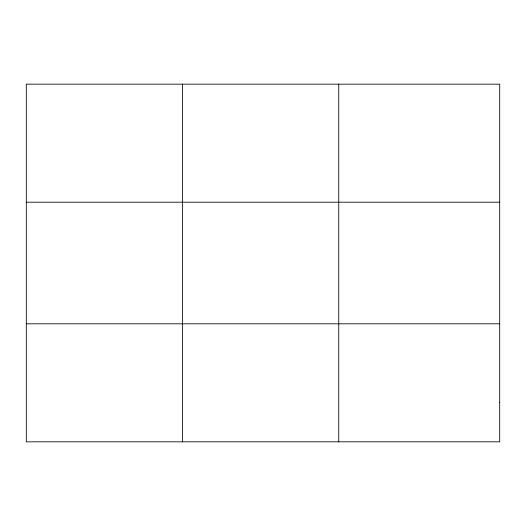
<?xml version="1.0" encoding="UTF-8"?>
<svg xmlns="http://www.w3.org/2000/svg" width="526" height="526" viewBox="0 0 526 526"><rect width="100%" height="100%" fill="white"/><g stroke="black" fill="none" stroke-linecap="round" stroke-linejoin="round"><path stroke-width="0.79" d="M182.522 441.827L182.522 84.173M338.744 441.827L338.744 84.173M26.3 202.201L499.7 202.201M26.3 323.799L499.7 323.799M499.7 402.489L499.7 441.827L26.3 441.827L26.3 84.173L499.7 84.173L499.7 402.489"/></g></svg>
